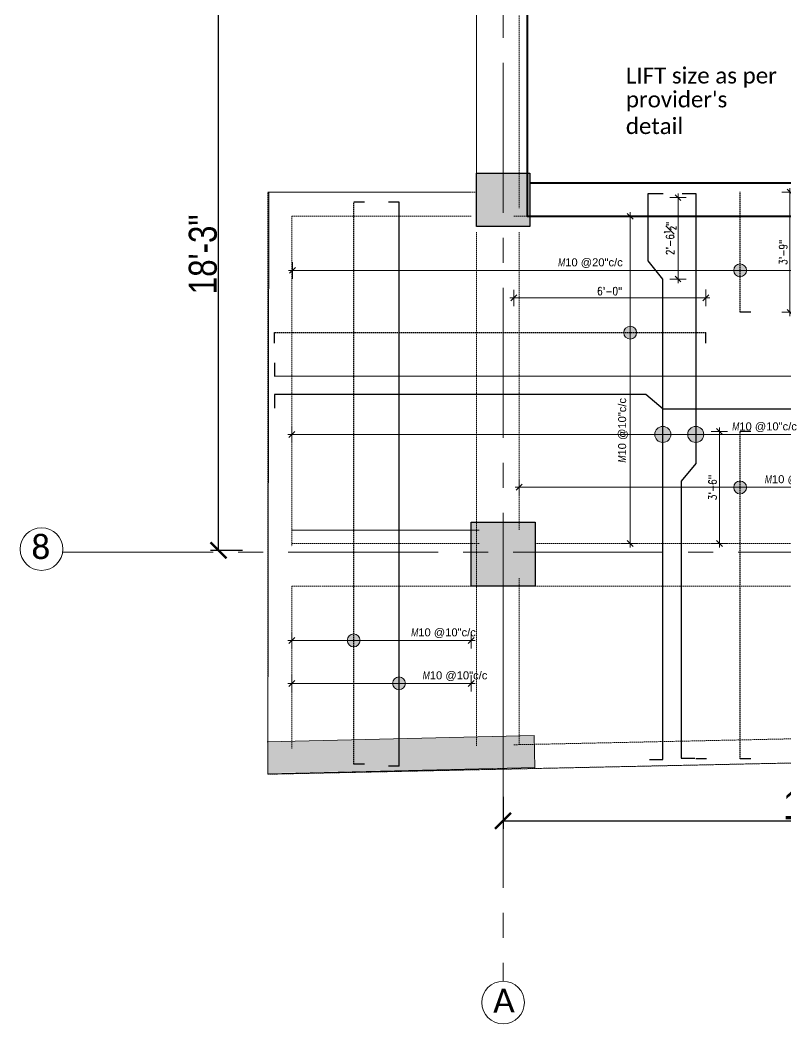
# Model space of a CAD drawing. Header units: inches. Extents: x 0 to 162649, y -36601 to -26324.
# Drawn here: x 157822.1 to 158109.1, y -27753.2 to -27376.8 of the extents above; entities that cross this region are included whole.
import ezdxf

# ---------------------------------------------------------------- set-up
doc = ezdxf.new("R2010")
doc.units = ezdxf.units.IN
doc.header["$MEASUREMENT"] = 0
for name, pattern in [('CENTER2', [1.125, 0.75, -0.125, 0.125, -0.125]), ('DASHED', [0.75, 0.5, -0.25]), ('PHANTOM2', [1.25, 0.625, -0.125, 0.125, -0.125, 0.125, -0.125])]:
    doc.linetypes.add(name, pattern=pattern)
for name, color, linetype, lineweight in [('dimention', 1, 'Continuous', 13), ('hatch', 252, 'Continuous', 0), ('OL_AR_Center line', 253, 'CENTER2', 13), ('OL_AR_Hatch', 253, 'Continuous', 0), ('OL_AR_SECTION LINE', 253, 'PHANTOM2', 15), ('OL_AR_SYMBOL', 1, 'Continuous', 5), ('OL_AR_Text', 140, 'Continuous', 5), ('Rein', 3, 'Continuous', 30)]:
    doc.layers.add(name, color=color, linetype=linetype, lineweight=lineweight)
doc.styles.add('1-16 Annotative Text', font='calibri.ttf', dxfattribs={"height": 0.0625})
doc.styles.add('Arial', font='arial.ttf', dxfattribs={"width": 0.8})
doc.styles.add('rmtext', font='romans.shx', dxfattribs={"width": 0.8})
doc.dimstyles.new('Copy of DIM 48', dxfattribs={"dimscale": 48, "dimtxt": 0.0625, "dimasz": 0.046875, "dimexe": 0.0625, "dimexo": 0.015625, "dimgap": 0.015625, "dimtad": 3, "dimdec": 1, "dimzin": 3, "dimdsep": 46, "dimlunit": 4, "dimtxsty": 'rmtext', "dimblk": 'OBLIQUE', "dimcen": 0.09375, "dimdle": 0.03125, "dimclrd": 1, "dimclre": 1, "dimclrt": 2, "dimadec": 0, "dimazin": 0, "dimtfac": 0.75, "dimtdec": 1, "dimtix": 1, "dimtmove": 0, "dimatfit": 3, "dimfxl": 0.0625, "dimfxlon": 1, "dimfrac": 1, "dimtolj": 1, "dimtzin": 0, "dimlwd": -1, "dimlwe": 5, "dimarcsym": 0})
doc.dimstyles.new('Dim_OLA', dxfattribs={"dimscale": 1.5, "dimtxt": 7, "dimasz": 4, "dimexe": 2, "dimexo": 0.5, "dimgap": 0.3, "dimtad": 1, "dimdec": 0, "dimzin": 0, "dimdsep": 46, "dimlunit": 3, "dimtxsty": 'Arial', "dimblk": 'ARCHTICK', "dimcen": 0.05, "dimadec": 0, "dimazin": 0, "dimtfac": 1, "dimtdec": 0, "dimtix": 1, "dimtmove": 2, "dimatfit": 3, "dimldrblk": 'DOT', "dimfxl": 6, "dimfxlon": 1, "dimtolj": 1, "dimtzin": 0, "dimarcsym": 0})

# ---------------------------------------------------------------- blocks, each defined once
blk = doc.blocks.new('_Oblique')
for p, q in [((-0.49, -0.49), (0.49, 0.49)), ((0, -1.37), (0, 1.38))]:
    blk.add_line(p, q)
blk = doc.blocks.new('*D1008')
at = {"layer": 'Defpoints', "color": 0, "transparency": 16777216}
for p in [(157923.95, -27608.28), (157991.12, -27609.42), (157991.12, -27609.42)]:
    blk.add_point(p, dxfattribs=at)
at = {"layer": 'dimention', "color": 1, "lineweight": 5, "transparency": 16777216}
for p, q in [((157991.12, -27609.42), (157991.12, -27606.42)), ((157923.95, -27609.03), (157923.95, -27612.42))]:
    blk.add_line(p, q, dxfattribs=at)
at = {"layer": 'dimention', "color": 1, "transparency": 16777216}
blk.add_line((157922.45, -27609.42), (157992.62, -27609.42), dxfattribs=at)
at = {"layer": 'dimention', "color": 1, "transparency": 16777216, "xscale": 2.25, "yscale": 2.25, "zscale": 2.25, "rotation": 180}
blk.add_blockref('_Oblique', (157923.95, -27609.42), dxfattribs=at)
at = {"layer": 'dimention', "color": 1, "transparency": 16777216, "xscale": 2.25, "yscale": 2.25, "zscale": 2.25}
blk.add_blockref('_Oblique', (157991.12, -27609.42), dxfattribs=at)
at = {"layer": 'dimention', "color": 2, "transparency": 16777216, "insert": (157980.79, -27606.7), "char_height": 3, "attachment_point": 5, "style": 'rmtext'}
blk.add_mtext('\\A1;{\\Fgothici|c0;M\\fArial|b0|i0|c0|p34;\\W1;10 @10"c/c}', dxfattribs=at)
blk = doc.blocks.new('*D1009')
at = {"layer": 'Defpoints', "color": 0, "transparency": 16777216}
for p in [(157923.95, -27624.4), (157991.12, -27625.54), (157991.12, -27625.54)]:
    blk.add_point(p, dxfattribs=at)
at = {"layer": 'dimention', "color": 1, "lineweight": 5, "transparency": 16777216}
for p, q in [((157991.12, -27625.54), (157991.12, -27622.54)), ((157923.95, -27625.15), (157923.95, -27628.54))]:
    blk.add_line(p, q, dxfattribs=at)
at = {"layer": 'dimention', "color": 1, "transparency": 16777216}
blk.add_line((157922.45, -27625.54), (157992.62, -27625.54), dxfattribs=at)
at = {"layer": 'dimention', "color": 1, "transparency": 16777216, "xscale": 2.25, "yscale": 2.25, "zscale": 2.25, "rotation": 180}
blk.add_blockref('_Oblique', (157923.95, -27625.54), dxfattribs=at)
at = {"layer": 'dimention', "color": 1, "transparency": 16777216, "xscale": 2.25, "yscale": 2.25, "zscale": 2.25}
blk.add_blockref('_Oblique', (157991.12, -27625.54), dxfattribs=at)
at = {"layer": 'dimention', "color": 2, "transparency": 16777216, "insert": (157985.11, -27622.82), "char_height": 3, "attachment_point": 5, "style": 'rmtext'}
blk.add_mtext('\\A1;{\\Fgothici|c0;M\\fArial|b0|i0|c0|p34;\\W1;10 @10"c/c}', dxfattribs=at)
blk = doc.blocks.new('*D1045')
at = {"layer": 'Defpoints', "color": 0, "transparency": 16777216}
for p in [(158050.76, -27450.4), (158050.79, -27450.4), (158049.55, -27573.09)]:
    blk.add_point(p, dxfattribs=at)
at = {"layer": 'dimention', "color": 1, "transparency": 16777216}
blk.add_line((158050.76, -27574.59), (158050.76, -27448.9), dxfattribs=at)
at = {"layer": 'dimention', "color": 1, "lineweight": 5, "transparency": 16777216}
for p, q in [((158050.76, -27450.4), (158047.76, -27450.4)), ((158050.3, -27573.09), (158053.76, -27573.09))]:
    blk.add_line(p, q, dxfattribs=at)
at = {"layer": 'dimention', "color": 1, "transparency": 16777216, "xscale": 2.25, "yscale": 2.25, "zscale": 2.25}
for p, rotation in [((158050.76, -27450.4), 90), ((158050.76, -27573.09), 270)]:
    blk.add_blockref('_Oblique', p, dxfattribs=dict(at, rotation=rotation))
at = {"layer": 'dimention', "color": 2, "transparency": 16777216, "insert": (158048.04, -27530.64), "char_height": 3, "attachment_point": 5, "rotation": 90, "style": 'rmtext'}
blk.add_mtext('\\A1;{\\Fgothici|c0;M\\fArial|b0|i0|c0|p34;\\W1;10 @10"c/c}', dxfattribs=at)
blk = doc.blocks.new('*D1124')
at = {"layer": 'Defpoints', "color": 0, "transparency": 16777216}
for p in [(158007.12, -27481), (158007.12, -27494.03), (158079.12, -27494.03)]:
    blk.add_point(p, dxfattribs=at)
at = {"layer": 'dimention', "color": 1, "lineweight": 5, "transparency": 16777216}
for p, q in [((158007.12, -27484), (158007.12, -27478)), ((158079.12, -27484), (158079.12, -27478))]:
    blk.add_line(p, q, dxfattribs=at)
at = {"layer": 'dimention', "color": 1, "transparency": 16777216}
blk.add_line((158080.62, -27481), (158005.62, -27481), dxfattribs=at)
at = {"layer": 'dimention', "color": 1, "transparency": 16777216, "xscale": 2.25, "yscale": 2.25, "zscale": 2.25, "rotation": 180}
blk.add_blockref('_Oblique', (158007.12, -27481), dxfattribs=at)
at = {"layer": 'dimention', "color": 1, "transparency": 16777216, "xscale": 2.25, "yscale": 2.25, "zscale": 2.25}
blk.add_blockref('_Oblique', (158079.12, -27481), dxfattribs=at)
at = {"layer": 'dimention', "color": 2, "transparency": 16777216, "insert": (158043.12, -27478.46), "char_height": 3, "attachment_point": 5, "style": 'rmtext'}
blk.add_mtext('\\A1;6\'-0"', dxfattribs=at)
blk = doc.blocks.new('*D1125')
at = {"layer": 'Defpoints', "color": 0, "transparency": 16777216}
for p in [(158091.96, -27531.09), (158084.21, -27573.09), (158091.96, -27573.09)]:
    blk.add_point(p, dxfattribs=at)
at = {"layer": 'dimention', "color": 1, "lineweight": 5, "transparency": 16777216}
for p, q in [((158087.21, -27531.09), (158081.21, -27531.09)), ((158087.21, -27573.09), (158081.21, -27573.09))]:
    blk.add_line(p, q, dxfattribs=at)
at = {"layer": 'dimention', "color": 1, "transparency": 16777216}
blk.add_line((158084.21, -27529.59), (158084.21, -27574.59), dxfattribs=at)
at = {"layer": 'dimention', "color": 1, "transparency": 16777216, "xscale": 2.25, "yscale": 2.25, "zscale": 2.25}
for p, rotation in [((158084.21, -27531.09), 90), ((158084.21, -27573.09), 270)]:
    blk.add_blockref('_Oblique', p, dxfattribs=dict(at, rotation=rotation))
at = {"layer": 'dimention', "color": 2, "transparency": 16777216, "insert": (158081.67, -27552.09), "char_height": 3, "attachment_point": 5, "rotation": 90, "style": 'rmtext'}
blk.add_mtext('\\A1;3\'-6"', dxfattribs=at)
blk = doc.blocks.new('*D1047')
at = {"layer": 'Defpoints', "color": 0, "transparency": 16777216}
for p in [(158009.12, -27551.99), (158237.33, -27551.99), (158237.33, -27551.99)]:
    blk.add_point(p, dxfattribs=at)
at = {"layer": 'dimention', "color": 1, "lineweight": 5, "transparency": 16777216}
for p, q in [((158009.12, -27551.99), (158009.12, -27548.99)), ((158237.33, -27551.99), (158237.33, -27548.99))]:
    blk.add_line(p, q, dxfattribs=at)
at = {"layer": 'dimention', "color": 1, "transparency": 16777216}
blk.add_line((158007.62, -27551.99), (158238.83, -27551.99), dxfattribs=at)
at = {"layer": 'dimention', "color": 1, "transparency": 16777216, "xscale": 2.25, "yscale": 2.25, "zscale": 2.25, "rotation": 180}
blk.add_blockref('_Oblique', (158009.12, -27551.99), dxfattribs=at)
at = {"layer": 'dimention', "color": 1, "transparency": 16777216, "xscale": 2.25, "yscale": 2.25, "zscale": 2.25}
blk.add_blockref('_Oblique', (158237.33, -27551.99), dxfattribs=at)
at = {"layer": 'dimention', "color": 2, "transparency": 16777216, "insert": (158113.35, -27549.27), "char_height": 3, "attachment_point": 5, "style": 'rmtext'}
blk.add_mtext('\\A1;{\\Fgothici|c0;M\\fArial|b0|i0|c0|p34;\\W1;10 @10"c/c}', dxfattribs=at)
blk = doc.blocks.new('*D1048')
at = {"layer": 'Defpoints', "color": 0, "transparency": 16777216}
for p in [(157924.17, -27471.56), (158131.66, -27470.68), (158131.66, -27470.68)]:
    blk.add_point(p, dxfattribs=at)
at = {"layer": 'dimention', "color": 1, "lineweight": 5, "transparency": 16777216}
for p, q in [((157924.17, -27470.81), (157924.17, -27467.68)), ((158131.66, -27470.68), (158131.66, -27467.68))]:
    blk.add_line(p, q, dxfattribs=at)
at = {"layer": 'dimention', "color": 1, "transparency": 16777216}
blk.add_line((157922.67, -27470.68), (158133.16, -27470.68), dxfattribs=at)
at = {"layer": 'dimention', "color": 1, "transparency": 16777216, "xscale": 2.25, "yscale": 2.25, "zscale": 2.25, "rotation": 180}
blk.add_blockref('_Oblique', (157924.17, -27470.68), dxfattribs=at)
at = {"layer": 'dimention', "color": 1, "transparency": 16777216, "xscale": 2.25, "yscale": 2.25, "zscale": 2.25}
blk.add_blockref('_Oblique', (158131.66, -27470.68), dxfattribs=at)
at = {"layer": 'dimention', "color": 2, "transparency": 16777216, "insert": (158035.86, -27467.96), "char_height": 3, "attachment_point": 5, "style": 'rmtext'}
blk.add_mtext('\\A1;{\\Fgothici|c0;M\\fArial|b0|i0|c0|p34;\\W1;10 @20"c/c}', dxfattribs=at)
blk = doc.blocks.new('*D1050')
at = {"layer": 'Defpoints', "color": 0, "transparency": 16777216}
for p in [(157923.95, -27531.68), (158129.09, -27532.19), (158129.09, -27532.19)]:
    blk.add_point(p, dxfattribs=at)
at = {"layer": 'dimention', "color": 1, "transparency": 16777216}
blk.add_line((157922.45, -27532.19), (158130.59, -27532.19), dxfattribs=at)
at = {"layer": 'dimention', "color": 1, "lineweight": 5, "transparency": 16777216}
for p, q in [((157923.95, -27532.19), (157923.95, -27535.19)), ((158129.09, -27532.19), (158129.09, -27529.19))]:
    blk.add_line(p, q, dxfattribs=at)
at = {"layer": 'dimention', "color": 1, "transparency": 16777216, "xscale": 2.25, "yscale": 2.25, "zscale": 2.25, "rotation": 180}
blk.add_blockref('_Oblique', (157923.95, -27532.19), dxfattribs=at)
at = {"layer": 'dimention', "color": 1, "transparency": 16777216, "xscale": 2.25, "yscale": 2.25, "zscale": 2.25}
blk.add_blockref('_Oblique', (158129.09, -27532.19), dxfattribs=at)
at = {"layer": 'dimention', "color": 2, "transparency": 16777216, "insert": (158101.12, -27529.47), "char_height": 3, "attachment_point": 5, "style": 'rmtext'}
blk.add_mtext('\\A1;{\\Fgothici|c0;M\\fArial|b0|i0|c0|p34;\\W1;10 @10"c/c}', dxfattribs=at)
blk = doc.blocks.new('*D1204')
at = {"layer": 'Defpoints', "color": 0, "transparency": 16777216}
for p in [(158095.96, -27441.31), (158110.65, -27441.31), (158095.96, -27486.4)]:
    blk.add_point(p, dxfattribs=at)
at = {"layer": 'dimention', "color": 1, "lineweight": 5, "transparency": 16777216}
for p, q in [((158107.65, -27441.31), (158113.65, -27441.31)), ((158107.65, -27486.4), (158113.65, -27486.4))]:
    blk.add_line(p, q, dxfattribs=at)
at = {"layer": 'dimention', "color": 1, "transparency": 16777216}
blk.add_line((158110.65, -27487.9), (158110.65, -27439.81), dxfattribs=at)
at = {"layer": 'dimention', "color": 1, "transparency": 16777216, "xscale": 2.25, "yscale": 2.25, "zscale": 2.25}
for p, rotation in [((158110.65, -27441.31), 90), ((158110.65, -27486.4), 270)]:
    blk.add_blockref('_Oblique', p, dxfattribs=dict(at, rotation=rotation))
at = {"layer": 'dimention', "color": 2, "transparency": 16777216, "insert": (158108.11, -27463.86), "char_height": 3, "attachment_point": 5, "rotation": 90, "style": 'rmtext'}
blk.add_mtext('\\A1;3\'-9"', dxfattribs=at)
blk = doc.blocks.new('*D1205')
at = {"layer": 'Defpoints', "color": 0, "transparency": 16777216}
for p in [(158063.03, -27443.4), (158068.69, -27443.4), (158063.03, -27473.92)]:
    blk.add_point(p, dxfattribs=at)
at = {"layer": 'dimention', "color": 1, "transparency": 16777216}
blk.add_line((158068.69, -27475.42), (158068.69, -27441.9), dxfattribs=at)
at = {"layer": 'dimention', "color": 1, "lineweight": 5, "transparency": 16777216}
for p, q in [((158065.69, -27443.4), (158071.69, -27443.4)), ((158065.69, -27473.92), (158071.69, -27473.92))]:
    blk.add_line(p, q, dxfattribs=at)
at = {"layer": 'dimention', "color": 1, "transparency": 16777216, "xscale": 2.25, "yscale": 2.25, "zscale": 2.25}
for p, rotation in [((158068.69, -27443.4), 90), ((158068.69, -27473.92), 270)]:
    blk.add_blockref('_Oblique', p, dxfattribs=dict(at, rotation=rotation))
at = {"layer": 'dimention', "color": 2, "transparency": 16777216, "insert": (158065.69, -27458.66), "char_height": 3, "attachment_point": 5, "rotation": 90, "style": 'rmtext'}
blk.add_mtext('\\A1;2\'-6{\\H0.750000x;\\S1#2;}"', dxfattribs=at)
blk = doc.blocks.new('_ArchTick')
at = {"color": 0, "linetype": 'ByBlock', "const_width": 0.15}
blk.add_lwpolyline([(-0.5, -0.5), (0.5, 0.5)], dxfattribs=at)
blk = doc.blocks.new('*D1438')
at = {"layer": 'Defpoints', "color": 0, "transparency": 16777216}
for p in [(158003.12, -27588.37), (158243.12, -27588.37), (158243.12, -27677.08)]:
    blk.add_point(p, dxfattribs=at)
at = {"layer": 'OL_AR_Text', "color": 0, "lineweight": -2, "transparency": 16777216}
for p, q in [((158003.12, -27668.08), (158003.12, -27680.08)), ((158243.12, -27668.08), (158243.12, -27680.08)), ((158003.12, -27677.08), (158243.12, -27677.08))]:
    blk.add_line(p, q, dxfattribs=at)
at = {"layer": 'OL_AR_Text', "color": 0, "lineweight": -2, "transparency": 16777216, "xscale": 6, "yscale": 6, "zscale": 6, "rotation": 180}
blk.add_blockref('_ArchTick', (158003.12, -27677.08), dxfattribs=at)
at = {"layer": 'OL_AR_Text', "color": 0, "lineweight": -2, "transparency": 16777216, "xscale": 6, "yscale": 6, "zscale": 6}
blk.add_blockref('_ArchTick', (158243.12, -27677.08), dxfattribs=at)
at = {"layer": 'OL_AR_Text', "color": 0, "transparency": 16777216, "insert": (158123.12, -27671.27), "char_height": 10.5, "attachment_point": 5, "style": 'Arial'}
blk.add_mtext('\\A1;19\'-9"', dxfattribs=at)
blk = doc.blocks.new('_Dot')
at = {"color": 0, "linetype": 'ByBlock', "lineweight": -2}
blk.add_line((-0.5, 0), (-1, 0), dxfattribs=at)
at = {"color": 0, "linetype": 'ByBlock', "const_width": 0.5}
blk.add_lwpolyline([(-0.25, 0, 1), (0.25, 0, 1)], format="xyb", close=True, dxfattribs=at)
blk = doc.blocks.new('*D1439')
at = {"layer": 'Defpoints', "color": 0, "transparency": 16777216}
for p in [(157896.45, -27353.68), (157915.48, -27353.68), (157942.49, -27575.65)]:
    blk.add_point(p, dxfattribs=at)
at = {"layer": 'OL_AR_Text', "color": 0, "lineweight": -2, "transparency": 16777216}
for p, q in [((157905.45, -27353.68), (157893.45, -27353.68)), ((157896.45, -27575.65), (157896.45, -27353.68)), ((157905.45, -27575.65), (157893.45, -27575.65))]:
    blk.add_line(p, q, dxfattribs=at)
at = {"layer": 'OL_AR_Text', "color": 0, "lineweight": -2, "transparency": 16777216, "xscale": 6, "yscale": 6, "zscale": 6}
for p, rotation in [((157896.45, -27353.68), 90), ((157896.45, -27575.65), 270)]:
    blk.add_blockref('_ArchTick', p, dxfattribs=dict(at, rotation=rotation))
at = {"layer": 'OL_AR_Text', "color": 0, "transparency": 16777216, "insert": (157890.63, -27464.67), "char_height": 10.5, "attachment_point": 5, "rotation": 90, "style": 'Arial'}
blk.add_mtext('\\A1;18\'-3"', dxfattribs=at)

msp = doc.modelspace()

# ---------------------------------------------------------------- hatches: boundary and pattern name
at = {"layer": 'dimention'}
h = msp.add_hatch(color=256, dxfattribs=at)
h.dxf.hatch_style = 1
h.paths.add_polyline_path([(158091.96, -27468.26, 0.414214), (158089.54, -27470.68, 0.414214), (158091.96, -27473.09)])
h.paths.add_polyline_path([(158094.37, -27470.68, 0.414214), (158091.96, -27468.26), (158091.96, -27473.09, 0.414214)])
h = msp.add_hatch(color=256, dxfattribs=at)
h.dxf.hatch_style = 1
h.paths.add_polyline_path([(158050.76, -27491.62, 0.414214), (158048.34, -27494.03, 0.414214), (158050.76, -27496.45)])
h.paths.add_polyline_path([(158053.17, -27494.03, 0.414214), (158050.76, -27491.62), (158050.76, -27496.45, 0.414214)])
h = msp.add_hatch(color=256, dxfattribs=at)
h.dxf.hatch_style = 1
h.paths.add_polyline_path([(158063, -27529.17, 0.414214), (158059.98, -27532.19, 0.414214), (158063, -27535.2)])
h.paths.add_polyline_path([(158066.02, -27532.19, 0.414214), (158063, -27529.17), (158063, -27535.2, 0.414214)])
h = msp.add_hatch(color=256, dxfattribs=at)
h.dxf.hatch_style = 1
h.paths.add_polyline_path([(158075.33, -27529.17, 0.414214), (158072.31, -27532.19, 0.414214), (158075.33, -27535.2)])
h.paths.add_polyline_path([(158078.35, -27532.19, 0.414214), (158075.33, -27529.17), (158075.33, -27535.2, 0.414214)])
h = msp.add_hatch(color=256, dxfattribs=at)
h.dxf.hatch_style = 1
h.paths.add_polyline_path([(158091.96, -27549.65, 0.414214), (158089.54, -27552.06, 0.414214), (158091.96, -27554.47)])
h.paths.add_polyline_path([(158094.37, -27552.06, 0.414214), (158091.96, -27549.65), (158091.96, -27554.47, 0.414214)])
h = msp.add_hatch(color=256, dxfattribs=at)
h.dxf.hatch_style = 1
h.paths.add_polyline_path([(157947.12, -27607.01, 0.414214), (157944.71, -27609.42, 0.414214), (157947.12, -27611.84)])
h.paths.add_polyline_path([(157949.54, -27609.42, 0.414214), (157947.12, -27607.01), (157947.12, -27611.84, 0.414214)])
h = msp.add_hatch(color=256, dxfattribs=at)
h.dxf.hatch_style = 1
h.paths.add_polyline_path([(157964.12, -27623.12, 0.414214), (157961.71, -27625.54, 0.414214), (157964.12, -27627.95)])
h.paths.add_polyline_path([(157966.54, -27625.54, 0.414214), (157964.12, -27623.12), (157964.12, -27627.95, 0.414214)])
at = {"layer": 'hatch'}
h = msp.add_hatch(color=256, dxfattribs=at)
h.dxf.hatch_style = 1
h.paths.add_polyline_path([(158013.12, -27434.17), (158013.12, -27454.17), (157993.12, -27454.17), (157993.12, -27434.17)])
h = msp.add_hatch(color=256, dxfattribs=at)
h.dxf.hatch_style = 1
h.paths.add_polyline_path([(158015.12, -27565.09), (158015.12, -27589.09), (157991.12, -27589.09), (157991.12, -27565.09)])
h = msp.add_hatch(color=256, dxfattribs=at)
h.dxf.hatch_style = 1
h.paths.add_polyline_path([(158003.12, -27645.33), (157914.97, -27647.46), (157914.95, -27659.11), (157914.95, -27659.18), (158003.12, -27657.3)])
h.paths.add_polyline_path([(158014.83, -27645.05), (158003.12, -27645.33), (158003.12, -27657.3), (158015, -27657.05)])

# ---------------------------------------------------------------- linework, layer by layer
for points in [[(158013.12, -27434.17), (158013.12, -27454.17), (157993.12, -27454.17), (157993.12, -27434.17), (158013.12, -27434.17)], [(158015.12, -27565.09), (158015.12, -27589.09), (157991.12, -27589.09), (157991.12, -27565.09), (158015.12, -27565.09)]]:
    msp.add_lwpolyline(points)
at = {"layer": 'dimention'}
for centre, radius in [((158091.96, -27470.68), 2.41), ((158050.76, -27494.03), 2.41), ((158063, -27532.19), 3.02), ((158075.33, -27532.19), 3.02), ((158091.96, -27552.06), 2.41), ((157830.08, -27575.16), 8), ((157947.12, -27609.42), 2.41), ((157964.12, -27625.54), 2.41), ((158003.12, -27745.21), 8)]:
    msp.add_circle(centre, radius, dxfattribs=at)
at = {"layer": 'hatch'}
for p, q in [((157914.66, -27647.46), (158014.83, -27645.05)), ((158014.83, -27645.05), (158015, -27657.05)), ((157914.95, -27659.46), (158015.12, -27657.05))]:
    msp.add_line(p, q, dxfattribs=at)
at = {"layer": 'OL_AR_Center line', "ltscale": 75}
for p, q in [((158003.12, -26717.87), (158003.12, -27737.21)), ((157838.17, -27576.37), (158954.83, -27576.37))]:
    msp.add_line(p, q, dxfattribs=at)
at = {"layer": 'OL_AR_Hatch'}
for p in [(158003.12, -27576.37), (158003.12, -27586.09)]:
    msp.add_line(p, (158003.12, -27648.63), dxfattribs=at)
for points in [[(157993.12, -27441.31), (157993.12, -27169.94), (157916.05, -27169.94), (157917.05, -26936.37), (158253.12, -26936.37), (158253.12, -27298.28), (158479.05, -27298.28), (158479.05, -27010.37)], [(158473.66, -27364.12), (158255.12, -27364.12), (158255.12, -27652.3), (157914.94, -27659.59), (157915.31, -27441.31), (157915.31, -27441.31), (157915.31, -27441.31), (157915.31, -27441.31)], [(157915.31, -27441.31), (157991.12, -27441.31)]]:
    msp.add_lwpolyline(points, dxfattribs=at)
at = {"layer": 'OL_AR_Hatch', "lineweight": 40}
for points in [[(158013.12, -27360.4), (158119.71, -27360.4), (158119.71, -27360.4), (158128.71, -27360.4), (158128.71, -27348.4), (158012.12, -27348.4), (158012.12, -27450.31), (158128.71, -27450.31), (158128.71, -27438.03), (158119.71, -27438.03)], [(158119.71, -27438.03), (158119.71, -27438.03), (158013.12, -27438.03)]]:
    msp.add_lwpolyline(points, dxfattribs=at)
at = {"layer": 'OL_AR_SECTION LINE'}
msp.add_line((157994.12, -27568.09), (157923.95, -27568.09), dxfattribs=at)
at = {"layer": 'OL_AR_SYMBOL', "linetype": 'DASHED'}
msp.add_line((157991.12, -27589.09), (157923.95, -27589.09), dxfattribs=at)
for points in [[(158473.66, -27364.12), (158255.12, -27364.12), (158255.12, -27652.3), (157914.94, -27659.59), (157914.94, -27441.31), (157993.12, -27441.31), (157993.12, -27169.94), (157916.05, -27169.94), (157917.05, -26936.37), (158253.12, -26936.37), (158253.12, -27298.28), (158479.05, -27298.28), (158479.05, -27010.37), (158471.05, -27010.37), (158471.05, -26986.37), (158877.83, -26986.37), (158877.83, -27167.31), (158651.72, -27167.36), (158651.76, -27340.12)], [(158009.12, -26939.37), (158009.12, -27447.4)], [(157923.95, -27450.31), (157923.95, -27574.09)], [(157923.95, -27450.31), (157991.12, -27450.31)], [(158007.12, -27450.31), (158237.12, -27450.31)], [(157993.12, -27456.4), (157993.12, -27648.89)], [(158009.12, -27456.4), (158009.12, -27568.09)], [(157923.95, -27573.09), (157994.12, -27573.09)], [(158015.12, -27573.09), (158231.12, -27573.09)], [(158009.12, -27586.09), (158009.12, -27648.55)], [(157923.95, -27589.09), (157923.95, -27649.99)], [(158015.12, -27589.09), (158252.12, -27589.09)], [(158237.12, -27643.62), (158007.12, -27648.55)], [(158008.12, -27648.53), (158008.12, -27648.57)], [(158006.12, -27657.57), (158006.12, -27657.83)], [(158006.12, -27657.57), (158006.12, -27657.83)]]:
    msp.add_lwpolyline(points, dxfattribs=at)
at = {"layer": 'Rein', "linetype": 'DASHED'}
for p, q in [((158091.96, -27486.4), (158091.96, -27441.19)), ((157947.12, -27655.81), (157947.12, -27445.07)), ((157917.46, -27494.03), (158079.12, -27494.03)), ((158091.96, -27653.85), (158091.96, -27531.09))]:
    msp.add_line(p, q, dxfattribs=at)
at = {"layer": 'Rein'}
for p, q in [((157951.12, -27445.07), (157947.12, -27445.07)), ((157964.12, -27445.07), (157960.12, -27445.07)), ((157964.12, -27656.55), (157964.12, -27445.07)), ((158095.96, -27486.4), (158091.96, -27486.4)), ((157917.46, -27498.03), (157917.46, -27494.03)), ((158079.12, -27498.03), (158079.12, -27494.03)), ((158095.96, -27531.09), (158091.96, -27531.09)), ((157951.12, -27655.81), (157947.12, -27655.81)), ((157964.12, -27656.55), (157960.12, -27656.55)), ((158079.37, -27653.85), (158075.37, -27653.85)), ((158095.96, -27653.85), (158091.96, -27653.85))]:
    msp.add_line(p, q, dxfattribs=at)
for points in [[(158058, -27654.1), (158062.98, -27654.1), (158063.03, -27473.92), (158057.55, -27467.09), (158057.49, -27441.87), (158063.08, -27441.87)], [(158070.21, -27441.87), (158075.33, -27441.87), (158075.33, -27543.12), (158069.9, -27549.66), (158069.9, -27653.61), (158075.02, -27653.61)], [(157917.46, -27505.35), (157917.46, -27510.33), (158183.12, -27510.27), (158189.95, -27504.79), (158252.78, -27504.85), (158252.78, -27510.44)], [(158252.38, -27517.57), (158252.38, -27522.68), (158063.12, -27522.68), (158056.58, -27517.26), (157917.46, -27517.26), (157917.46, -27522.38)]]:
    msp.add_lwpolyline(points, dxfattribs=at)

# ---------------------------------------------------------------- texts
at = {"layer": 'dimention', "style": '1-16 Annotative Text'}
for s, p in [('8', (157826.36, -27578.98)), ('A', (157999.4, -27749.03))]:
    msp.add_text(s, height=9, rotation=1, dxfattribs=at).set_placement(p)
at = {"layer": 'OL_AR_Text', "char_height": 6, "width": 56.506, "attachment_point": 1, "style": '1-16 Annotative Text'}
for s, insert in [('\\A1;LIFT size as per ', (158049.14, -27394.61)), ("\\A1;provider's detail ", (158049.14, -27403.56))]:
    msp.add_mtext(s, dxfattribs=dict(at, insert=insert))

# ---------------------------------------------------------------- dimensions: what is measured, and where the dimension line sits
at = {"layer": 'dimention'}
for base, p1, p2, picture, middle in [((158068.69, -27443.4), (158063.03, -27473.92), (158063.03, -27443.4), '*D1205', (158065.69, -27458.66)), ((158110.65, -27441.31), (158095.96, -27486.4), (158095.96, -27441.31), '*D1204', (158108.11, -27463.86)), ((158084.21, -27573.09), (158091.96, -27531.09), (158091.96, -27573.09), '*D1125', (158081.67, -27552.09))]:
    dim = msp.add_linear_dim(base=base, p1=p1, p2=p2, angle=90, dimstyle='Copy of DIM 48', dxfattribs=at)
    dim.commit()
    dim.dimension.update_dxf_attribs({"geometry": picture, "text_midpoint": middle})
dim = msp.add_linear_dim(base=(158050.76, -27450.4), p1=(158049.55, -27573.09), p2=(158050.79, -27450.4), angle=90, text='{\\Fgothici|c0;M\\fArial|b0|i0|c0|p34;\\W1;10 @10"c/c}', dimstyle='Copy of DIM 48', dxfattribs=at)
dim.commit()
dim.dimension.update_dxf_attribs({"geometry": '*D1045', "text_midpoint": (158050.76, -27530.64), "dimtype": 160})
for base, p1, p2, text, picture, middle in [((158131.66, -27470.68), (157924.17, -27471.56), (158131.66, -27470.68), '{\\Fgothici|c0;M\\fArial|b0|i0|c0|p34;\\W1;10 @20"c/c}', '*D1048', (158035.86, -27470.68)), ((158129.09, -27532.19), (157923.95, -27531.68), (158129.09, -27532.19), '{\\Fgothici|c0;M\\fArial|b0|i0|c0|p34;\\W1;10 @10"c/c}', '*D1050', (158101.12, -27532.19)), ((158237.33, -27551.99), (158009.12, -27551.99), (158237.33, -27551.99), '{\\Fgothici|c0;M\\fArial|b0|i0|c0|p34;\\W1;10 @10"c/c}', '*D1047', (158113.35, -27551.99)), ((157991.12, -27609.42), (157923.95, -27608.28), (157991.12, -27609.42), '{\\Fgothici|c0;M\\fArial|b0|i0|c0|p34;\\W1;10 @10"c/c}', '*D1008', (157980.79, -27609.42)), ((157991.12, -27625.54), (157923.95, -27624.4), (157991.12, -27625.54), '{\\Fgothici|c0;M\\fArial|b0|i0|c0|p34;\\W1;10 @10"c/c}', '*D1009', (157985.11, -27625.54))]:
    dim = msp.add_linear_dim(base=base, p1=p1, p2=p2, text=text, dimstyle='Copy of DIM 48', dxfattribs=at)
    dim.commit()
    dim.dimension.update_dxf_attribs({"geometry": picture, "text_midpoint": middle, "dimtype": 160})
dim = msp.add_linear_dim(base=(158007.12, -27481), p1=(158079.12, -27494.03), p2=(158007.12, -27494.03), dimstyle='Copy of DIM 48', dxfattribs=at)
dim.commit()
dim.dimension.update_dxf_attribs({"geometry": '*D1124', "text_midpoint": (158043.12, -27478.46)})
at = {"layer": 'OL_AR_Text'}
dim = msp.add_linear_dim(base=(157896.45, -27353.68), p1=(157942.49, -27575.65), p2=(157915.48, -27353.68), angle=90, text='18\'-3"', dimstyle='Dim_OLA', dxfattribs=at)
dim.commit()
dim.dimension.update_dxf_attribs({"geometry": '*D1439', "text_midpoint": (157890.63, -27464.67)})
dim = msp.add_linear_dim(base=(158243.12, -27677.08), p1=(158003.12, -27588.37), p2=(158243.12, -27588.37), text='19\'-9"', dimstyle='Dim_OLA', dxfattribs=at)
dim.commit()
dim.dimension.update_dxf_attribs({"geometry": '*D1438', "text_midpoint": (158123.12, -27671.27)})

doc.saveas('drawing.dxf')
